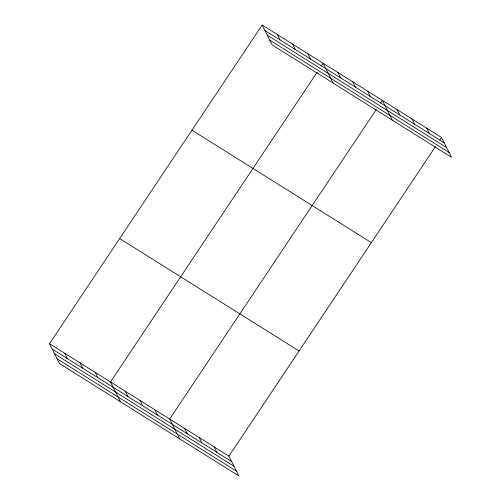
<?xml version="1.0" encoding="UTF-8"?>
<svg xmlns="http://www.w3.org/2000/svg" width="501" height="501" viewBox="0 0 501 501"><rect width="100%" height="100%" fill="white"/><g stroke="black" fill="none" stroke-linecap="round" stroke-linejoin="round"><path stroke-width="0.75" d="M49.499 343.73L228.894 456.148L238.852 475.95L59.456 363.532L49.499 343.73L262.148 25.05L441.544 137.468L451.501 157.27L272.106 44.852L262.148 25.05M317.077 72.357L110.496 381.95L120.453 401.758M321.41 65.869L323.139 63.27L333.102 83.072M376.276 109.456L169.695 419.049L179.652 438.851M380.61 102.968L382.338 100.369L392.302 120.171M228.894 456.148L435.475 146.555M439.809 140.061L441.544 137.468M264.841 30.404L444.237 142.823M267.24 35.176L446.635 147.588M269.707 40.086L449.103 152.504M191.971 130.216L371.366 242.628M119.67 238.564L299.066 350.982M52.192 349.091L231.587 461.502M54.59 353.856L233.986 466.268M57.058 358.766L236.459 471.184M426.739 128.193L429.438 133.548M411.941 118.919L414.634 124.273M397.143 109.644L399.836 114.998M367.54 91.094L370.233 96.449M352.742 81.82L355.434 87.174M337.943 72.545L340.636 77.906M307.89 53.713L310.589 59.074M292.64 44.163L295.339 49.518M277.397 34.607L280.09 39.961M214.096 446.873L216.789 452.228M199.292 437.598L201.991 442.953M184.493 428.324L187.186 433.678M154.89 409.774L157.59 415.135M140.092 400.499L142.785 405.86M125.294 391.225L127.987 396.585M95.246 372.4L97.939 377.754M79.997 362.843L82.69 368.197M64.748 353.286L67.441 358.641"/></g></svg>
